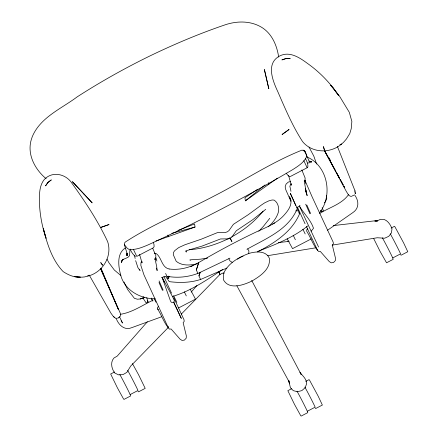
<?xml version="1.0" encoding="UTF-8"?>
<svg xmlns="http://www.w3.org/2000/svg" width="438" height="438" viewBox="0 0 438 438"><rect width="100%" height="100%" fill="white"/><g stroke="black" fill="none" stroke-linecap="round" stroke-linejoin="round"><path stroke-width="0.66" d="M127.015 253.657L127.004 255.589C127.425 251.171 124.113 247.377 124.567 243.041L125.252 242.088C153.393 223.747 184.792 211.499 214.401 195.885C243.709 180.883 271.253 162.394 301.946 150.141C305.204 149.862 306.655 154.214 306.534 156.848C303.726 162.772 297.873 166.314 292.54 169.73C245.702 197.237 197.423 222.274 148.049 244.913C141.994 247.437 135.561 250.24 128.86 249.299L127.239 248.269L124.474 244.705M127.129 253.082L127.004 255.589L127.223 253.257M129.9 250.29L129.56 255.677C127.71 258.907 122.815 257.987 121.381 261.721L123.209 259.137L122.503 260.139M248.74 253.547L248.904 251.034L247.771 248.937M154.8 259.619L154.937 258.535L156.684 266.474L157.143 270.613L156.552 268.105M121.846 260.659L121.425 262.586L122.093 260.709M173.881 302.631L174.373 300.703L172.78 297.145L162.093 277.363L170.497 301.021L171.313 302.286L173.881 302.631L181.31 318.421L173.574 301.952M119.87 316.28L119.311 317.161M196.355 269.978L198.732 262.559C217.724 251.396 237.155 240.966 257.084 231.565C267.098 227.07 277.834 222.778 285.018 214.062C289.08 209.43 293.438 202.789 289.376 196.706L290.996 200.358M198.967 275.874L200.21 272.288M200.193 272.261L198.94 275.825L200.577 279.504L226.889 268.051M354.807 191.346L354.999 190.848L337.413 146.462M297.331 208.379C288.686 229.89 265.603 238.666 246.928 249.293M348.796 194.253C342.237 204.064 329.239 207.431 319.74 213.454M319.51 212.824C333.313 195.386 327.69 165.471 306.688 156.82M120.554 316.307L120.51 313.723L100.472 268.237M286.195 173.191L287.788 175.238L289.31 176.366L290.575 176.383L307.169 167.743L307.892 166.697C308.095 163.768 306.748 160.965 305.335 158.49M169.451 276.564L167.946 278.672L165.63 273.443M291.188 183.615L289.852 186.188L290.969 191.324M269.764 218.305L263.309 226.473L258.798 231.248M324.383 202.843L325.642 201.283L326.775 198.233L326.359 195.551M311.144 231.204L313.498 228.302C310.799 219.854 303.671 213.541 299.357 205.937L303.687 215.304M263.074 211.149C254.593 221.809 243.588 230.344 231.707 236.909M196.897 285.543L191.209 292.113M158.627 306.228L157.549 307.443L157.603 308.971C161.836 315.431 164.113 323.496 169.484 329.124L171.11 328.993L180.089 339.187L182.06 340.43L184.387 340.118L186.216 338.174L186.331 335.842L183.144 322.675L184.184 321.415L184.037 319.806L173.798 297.73M147.354 321.771L117.214 356.121L113.94 358.027C110.086 362.231 111.597 368.9 114.772 373.012L118.556 374.862L122.974 374.627L126.856 372.371L130.71 366.042L168.395 327.361M307.783 228.614L306.704 229.83L306.764 231.357C310.991 237.818 313.269 245.882 318.645 251.505L320.271 251.379L329.25 261.574L331.221 262.816L333.548 262.504L335.377 260.555L335.492 258.228L332.305 245.061L333.34 243.802L333.192 242.192L312.239 197.122L304.832 180.089L304.979 181.71L305.122 178.02L301.848 170.004M181.272 314.145L219.914 274.484L222.646 273.142L224.278 273.17M268.182 226.807C272.359 223.254 275.951 218.83 277.884 213.651C279.855 209.32 278.207 202.427 274.068 200.1L272.124 199.985L268.795 200.872L264.716 202.827L261.705 204.82L248.22 214.719L233.383 224.338L228.986 230.58L227.278 231.839L225.247 232.529L217.511 232.6L201.031 239.274L185.033 244.716L178.704 247.596L174.696 250.678L173.492 252.441L173.289 254.708L176.196 261.272C181.951 266.08 190.349 265.417 197.204 263.742M265.74 209.315L252.666 219.766L236.29 230.76L231.894 237.002L230.257 238.223L228.308 238.869L220.571 238.94L202.104 246.074L185.942 250.837L186.27 252.074L185.904 251.073M257.418 189.451L244.935 197.741L245.379 200.839L265.05 184.929M307.783 225.904C293.066 237.708 275.234 244.618 257.829 251.379M245.379 200.839L277.44 178.146M87.704 276.154C102.602 272.617 112.539 256.329 107.649 241.645C98.024 221.059 85.388 201.945 72.133 183.522C66.05 173.744 51.717 170.541 43.8 180.106C38.982 186.736 39.409 195.31 39.458 203.09C39.902 215.058 42.19 226.911 46.067 238.239L43.291 228.406C47.145 243.763 52.051 259.975 63.198 271.642C68.333 274.933 74.066 277.599 80.313 277.15L74.471 276.619C79.256 277.106 84.956 278.075 89.155 275.141M327.547 230.229L352.705 212.704C359.428 208.373 359.034 200.724 354.506 194.773M296.756 207.842L300.035 205.575M125.416 247.941C116.464 253.449 118.375 266.419 120.685 275.08C124.48 290.137 140.352 298.99 155.205 298.765M222.619 269.474C206.802 279.981 190.782 291.046 172.369 296.504M237.467 259.197L240.429 257.309L243.101 256.208M257.604 251.916C274.522 242.893 291.872 232.036 299.658 213.629L290.317 193.317L295.683 205.422M353.795 195.189L352.305 195.923M146.741 297.709L148.066 301.908L146.193 302.976L142.854 297.9M272.556 224.108L274.79 222.904M118.419 317.983L119.037 317.654M153.048 300.189C142.383 305.226 132.128 312.568 120.209 314.336M178.523 307.969L195.49 299.143L190.163 289.113M311.325 238.863L292.546 248.642L287.175 238.765M114.575 371.971L110.672 374.003L117.346 387.723L123.467 398.843L123.959 399.423L130.65 395.941L130.135 394.583A14.372 0.443 62.5 0 0 119.837 374.506M391.145 228.056L394.49 226.315L394.988 226.895L403.655 242.953L407.783 251.735L401.093 255.217L400.6 254.637M130.135 394.583L137.992 390.493A14.372 0.443 62.5 0 0 127.693 370.417M373.773 238.721L379.932 251.089L386.546 262.789L393.236 259.307L392.716 257.949L400.578 253.859A14.372 0.443 62.5 0 0 390.274 233.782M291.741 388.648L287.837 390.68L294.511 404.405L300.632 415.52L301.125 416.1L307.815 412.618L307.301 411.266A14.372 0.443 62.5 0 0 297.002 391.183M305.729 381.367L309.075 379.631L309.567 380.206L318.234 396.264L322.363 405.051L315.678 408.528L315.179 407.953M307.301 411.266L315.157 407.176A14.372 0.443 62.5 0 0 304.859 387.093M229.961 258.141L197.899 273.46L196.328 269.928L198.732 262.559C189.862 267.684 179.372 270.306 169.145 269.003M190.798 266.66L193.224 265.444M320.846 210.607L321.476 211.674L323.43 210.755L322.149 207.634M229.966 237.911L231.866 241.469L229.966 237.911C217.347 244.185 203.632 248.74 189.512 249.709M117.855 317.961L118.474 317.676M178.069 230.415L194.592 223.938L195.03 227.043L156.037 240.971M339.861 144.682L341.563 144.058L343.534 142.312L346.376 139.07L349.776 133.585L351.238 128.641L351.867 121.43L349.305 112.303L339.445 96.053L330.646 85.229L333.668 88.586L338.766 95.73L333.28 88.093L333.668 88.586C326.272 79.021 317.512 70.534 307.646 63.543C299.811 57.772 289.688 50.841 279.745 55.944C265.647 63.34 272.682 80.641 277.78 91.619C285.176 108.651 292.475 125.974 302.565 141.584C312.031 153.273 330.46 153.711 341.563 144.058L340.337 144.463M161.617 316.773L131.871 327.613C124.414 330.849 118.61 324.985 116.152 318.36M123.965 282.001L127.699 289.649L134.411 298.333L137.422 299.22L140.226 298.973L144.37 297.561M197.872 273.411C188.044 277.139 177.22 278.239 166.878 276.258M140.226 298.973L144.491 297.577L143.418 296.734M161.688 277.544L165.559 276.351L169.265 281.65C179.7 282.932 190.486 282.817 200.549 279.455M171.778 233.355L195.03 227.043M290.668 181.524L288.319 182.077L286.08 184.08L285.149 186.867L285.79 189.742L290.925 201.327M267.558 255.693L316.006 247.771M332.157 245.132L377.244 237.757L384.679 238.212L388.763 236.328L391.446 232.863L392.01 228.756C390.499 224.864 388.282 221.102 384.235 219.465L380.54 219.301L377.096 220.894L374.829 220.955L377.578 220.993L373.855 220.938L333.219 225.603M351.856 196.279C348.894 197.045 347.476 193.076 346.168 191.16L324.531 150.732M207.678 258.091L200.456 259.176L189.933 259.844L190.256 260.572M288.938 241.415L278.36 242.581M295.781 210.831L298.398 210.798M307.569 163.051L309.973 162.701L310.69 161.721L311.746 161.666L310.504 161.677L311.626 162.082L310.383 161.551M287.728 241.157L289.08 241.163M116.743 318.196L117.274 318.3M169.139 268.992C161.764 267.558 161.731 257.905 156.547 253.805L154.253 253.131M89.341 275.278L110.841 313.006L113.404 316.565L114.816 317.561M304.585 150.984L303.123 150.13L304.744 151.269L304.585 150.984L305.735 153.453M232.178 262.389L229.95 260.895L228.822 258.798M115.774 318.393L113.404 316.565M135.506 256.4C132.938 254.692 131.323 251.855 130.119 249.085M120.866 275.535L114.318 270.011L108.903 262.712L106.981 259.115M298.705 212.797L299.641 213.596M157.603 308.971L158.43 309.721M139.131 269.523L140.116 270.443L137.915 267.645L135.649 260.648M46.165 178.737C34.312 168.854 26.099 152.846 32.023 137.477L32.116 137.094C40.033 117.439 61.249 108.81 77.181 96.869C100.417 81.895 124.562 68.372 149.374 56.206C174.176 44.227 199.597 33.469 225.696 24.637C236.487 21.123 248.57 20.789 258.946 25.842L259.312 26.039C271.199 31.875 276.832 44.577 278.672 57.06M138.014 391.271L138.512 391.851L145.202 388.369L138.523 374.643L132.402 363.529M121.162 320.819L122.525 323.041L119.585 316.942M328.489 157.231L330.159 160.193M328.527 157.324L330.192 160.281M324.596 150.913L339.62 178.419M343.863 186.188L344.52 187.387L343.868 186.183M236.838 285.729L288.609 380.907L289.595 383.798L288.708 380.233L290.416 387.767L293.301 390.663L297.479 391.709L301.826 390.625L305.176 387.701L306.644 383.721C306.693 378.832 302.62 375.952 299.986 372.431L301.114 374.402L251.675 280.391M324.635 150.683L333.11 166.325M333.761 167.53L335.716 171.138M336.368 172.342L339.631 178.359M340.934 180.768L340.282 179.564L343.211 184.995L341.585 181.973M320.83 210.475L321.476 211.674M147.42 300.709L148.066 301.908M308.949 160.91L309.518 161.978L305.992 154.001M309.025 147.091L313.805 156.098L316.597 164.036M154.176 298.672L155.994 302.171M303.78 160.631L307.169 167.743M133.382 249.293L136.771 256.405L153.366 247.777L154.088 246.731L154.006 244.552L153.289 242.187M151.51 298.743L152.419 300.567M306.458 226.572L317.534 250.339L317.435 249.266M305.062 223.741L297.424 207.097M171.565 293.208L163.927 276.564M151.378 298.07L152.829 301.136M303.961 215.89L318.574 246.999M162.093 277.363L164.255 282.045M306.824 205.006L310.531 213.372L309.918 213.76L305.675 204.185M159.071 280.928L163.122 290.071L162.443 290.323L158.999 282.548M100.439 268.319L118.474 309.644L101.041 268.302M152.742 248.335L155.835 255.704L155.819 259.323L155.72 258.245M100.964 268.812L102.569 272.836M103.023 273.887L103.795 275.787M155.671 257.708L156.919 261.081M139.563 254.445L142.038 262.882L141.901 261.294L140.954 262.696L140.844 265.423L143.949 274.834L168.373 327.952L168.225 326.343M288.56 175.419L291.325 185.203L291.232 184.146M305.543 189.32L307.142 195.671L305.494 188.504M355.059 192.55L355.311 193.749L354.999 190.848M305.894 191.056L306.304 192.994L304.224 180.856M134.576 255.77L135.139 258.48M305.166 180.62L305.773 183.588M168.395 276.088L168.783 278.563M167.962 235.02L168.132 236.865M268.773 182.564L268.795 184.491M382.418 237.867A14.372 0.443 62.5 0 1 392.716 257.949M293.175 235.233A13.08 0.405 62.5 0 1 295.343 239.739M302.899 229.326A13.118 0.405 62.5 0 1 305.182 233.952M184.327 291.867A13.08 0.405 62.5 0 1 186.287 295.918M173.645 295.82A13.118 0.405 62.5 0 1 176.837 302.351M223.774 273.027L223.364 274.9L223.385 279.701C229.036 290.29 243.616 285.061 251.943 281.032C260.03 276.23 270.991 269.074 269.31 258.179C265.844 250.492 255.923 251.379 249.211 253.356C239.077 257.057 228.543 262.855 223.774 273.027M47.89 182.465L45.563 185.882L47.95 182.4L51.312 179.892L47.89 182.465M288.998 129.528L282.132 134.477L288.998 129.528M108.942 224.568L101.041 227.333L108.942 224.568M285.926 58.572L281.902 59.902L286.019 58.555L290.224 58.572L285.926 58.572M304.311 151.072L303.534 150.316L305.187 152.013L304.311 151.072M83.997 194.072L72.379 181.682L92.177 202.865L83.997 194.072M101.485 263.539L100.718 262.597L102.607 265.258L101.485 263.539M219.914 274.484L218.77 271.352L219.914 274.484M324.372 149.862L323.463 146.692L324.372 149.862M268.806 88.69L264.393 69.598L268.806 88.69"/></g></svg>
